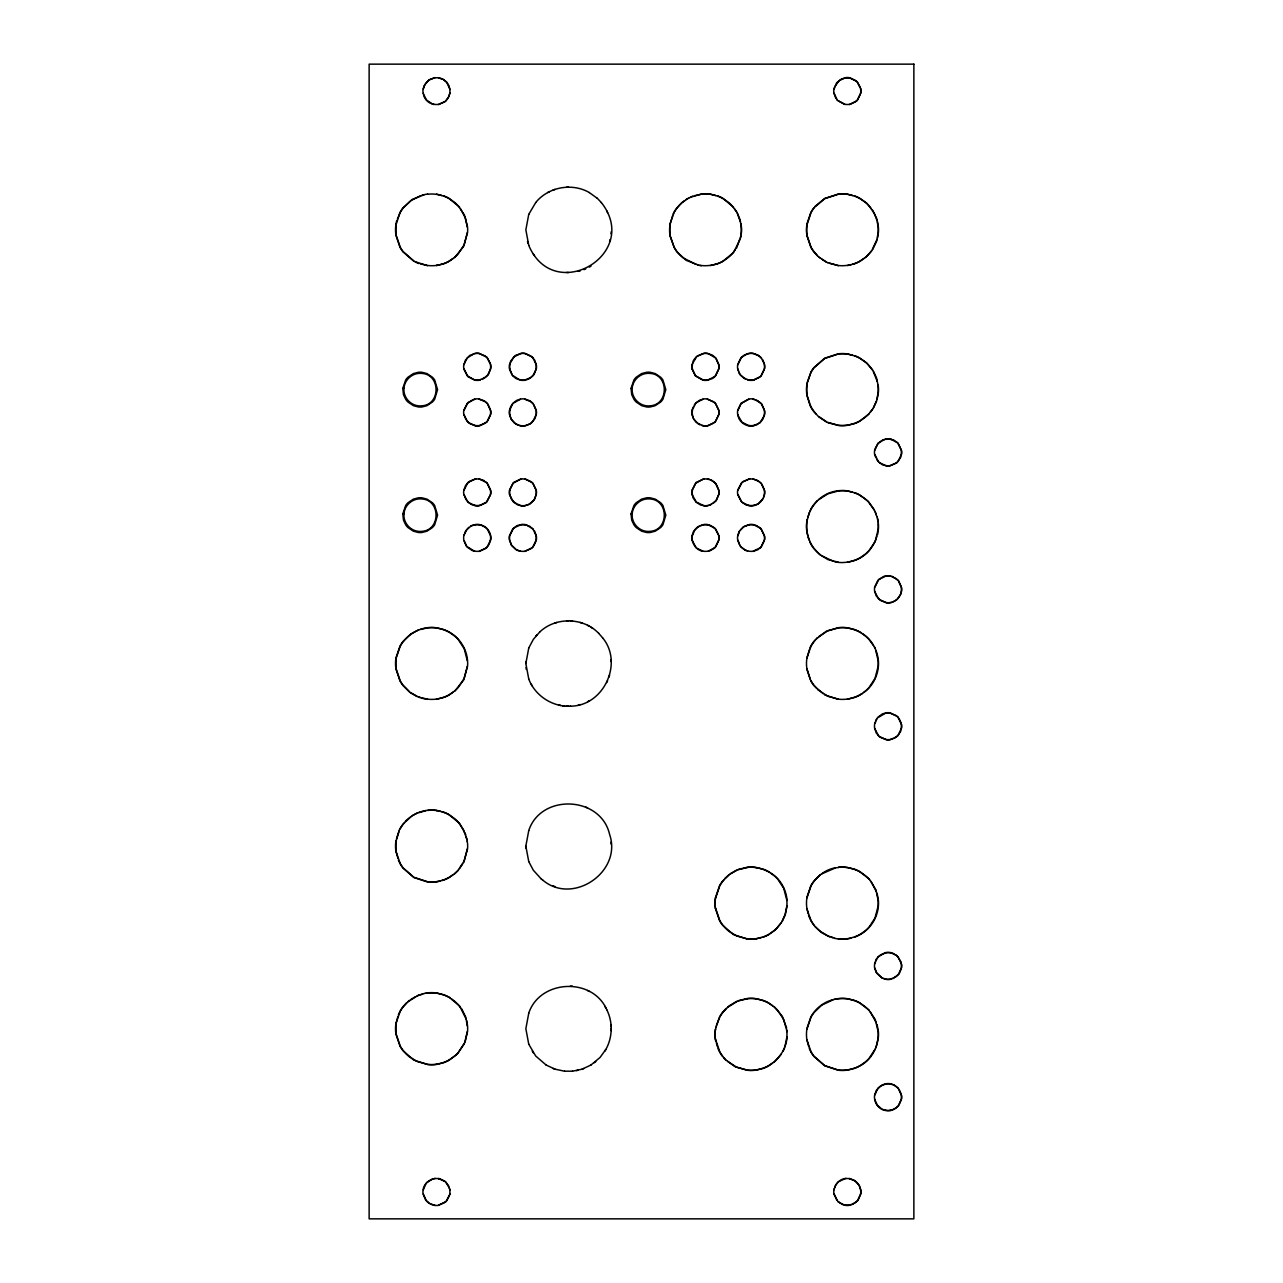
<?xml version="1.0" encoding="UTF-8"?>
<svg xmlns="http://www.w3.org/2000/svg" width="1283" height="1283" viewBox="0 0 1283 1283"><rect width="100%" height="100%" fill="white"/><g stroke="black" fill="none" stroke-linecap="round" stroke-linejoin="round"><path stroke-width="1.5" d="M528.74 678.948L525.854 663.519L528.74 648.091M525.854 663.519L525.902 661.547M528.74 861.535L525.838 846.106L528.74 830.678M528.708 245.294C554.031 305.595 641.773 254.018 601.358 202.586M604.838 1051.162C612.552 1038.877 613.306 1022.615 606.731 1009.673M611.173 1030.666L611.221 1028.709M611.013 233.795L611.157 231.822M467.333 232.576L464.189 244.716L458.32 253.729A33.55 33.55 0 0 1 454.439 257.466L448.537 261.684A35.475 35.475 0 0 1 443.581 263.849L436.573 265.565M467.333 666.23L464.189 678.386L458.32 687.383A33.55 33.55 0 0 1 454.439 691.136L448.537 695.354A35.475 35.475 0 0 1 443.581 697.519L436.573 699.235M467.333 848.817L464.189 860.973L458.32 869.986A33.55 33.55 0 0 1 454.439 873.723L448.537 877.941A35.475 35.475 0 0 1 443.581 880.106L440.037 880.924A34.465 34.465 0 0 1 436.541 881.597M467.333 1031.42L464.895 1041.908M741.029 234.356L741.221 232.576A35.892 35.892 0 0 0 741.221 227.139L740.163 220.002L737.517 213.299M787.088 905.878L785.292 914.731L782.277 921.338M786.864 1037.129L785.068 1045.902M787.088 1037.129C786.511 1044.971 783.031 1052.445 777.851 1058.283A33.55 33.55 0 0 1 773.97 1062.019L768.068 1066.237A35.459 35.459 0 0 1 763.112 1068.418L756.12 1070.118A35.812 35.812 0 0 1 747.059 1070.247L734.983 1066.654L726.242 1060.207M450.044 92.809L448.569 96.931M450.044 1193.575L449.868 1194.665M806.766 224.445L810.824 212.465A39.34 39.34 0 0 1 813.775 207.942L824.777 198.657L838.36 194.246A35.892 35.892 0 0 1 847.341 194.31M806.766 384.21L810.824 372.23A39.34 39.34 0 0 1 813.775 367.708L824.648 358.246L838.36 353.787A35.812 35.812 0 0 1 847.373 353.9L854.35 355.84A35.234 35.234 0 0 1 860.845 358.887L865.271 362.014A33.55 33.55 0 0 1 869.152 365.751L872.616 369.905L877.347 381.596M806.766 521.155L807.103 519.342M806.766 658.099L811.016 646.263A39.34 39.34 0 0 1 813.967 641.741L817.415 637.539M806.766 897.763L810.824 885.783A39.34 39.34 0 0 1 813.775 881.261L820.142 874.814M806.766 1028.998L810.824 1017.018A39.34 39.34 0 0 1 813.775 1012.495C819.645 1004.83 828.674 999.505 838.36 998.799A35.892 35.892 0 0 1 847.341 998.864A34.465 34.465 0 0 1 850.87 999.601L854.35 1000.628A35.234 35.234 0 0 1 860.845 1003.659L865.271 1006.786A33.55 33.55 0 0 1 869.152 1010.539L875.231 1019.472L878.165 1031.692A35.892 35.892 0 0 1 878.165 1037.129C877.347 1049.205 870.259 1060.656 859.402 1066.221A35.459 35.459 0 0 1 854.414 1068.418L847.405 1070.118A35.812 35.812 0 0 1 838.36 1070.247L824.648 1065.788L813.775 1056.31A39.34 39.34 0 0 1 810.84 1051.803L809.236 1048.5M395.934 840.67L395.934 840.702A35.908 35.908 0 0 0 395.934 851.511L400.184 863.363A39.34 39.34 0 0 0 403.119 867.885L413.944 877.315L427.528 881.71M669.822 224.445L674.072 212.593A39.34 39.34 0 0 1 677.023 208.071L679.365 205.312A33.406 33.406 0 0 1 683.342 201.688L684.769 200.597M692.05 364.613L692.066 364.58A13.263 13.263 0 0 0 692.05 368.991L695.37 375.903L703.004 380.169A13.263 13.263 0 0 0 707.398 380.265L715.208 376.32L718.993 368.446A13.199 13.199 0 0 0 718.993 365.158L715.754 358.246A12.349 12.349 0 0 0 713.38 356M737.709 364.613L737.709 364.58A13.263 13.263 0 0 0 737.709 368.991L740.323 375.053L745.471 379.191M781.139 922.75L775.477 929.79L769.543 933.912A35.234 35.234 0 0 1 763.048 936.959L756.072 938.883A35.796 35.796 0 0 1 747.059 938.996L733.347 934.553L722.473 925.075A39.34 39.34 0 0 1 719.538 920.553L715.481 908.621A35.924 35.924 0 0 1 715.465 897.763L719.538 885.783A39.34 39.34 0 0 1 722.473 881.261L730.284 873.723L736.602 870.147M764.443 415.227L764.636 414.088A13.199 13.199 0 0 0 764.636 410.801L761.573 403.76L755.158 399.687M396.158 224.461L399.991 212.465A39.34 39.34 0 0 1 402.942 207.942L412.26 199.41L423.999 194.84M396.158 658.115L400.184 646.263A39.34 39.34 0 0 1 403.119 641.741C409.004 634.139 417.969 628.846 427.528 627.676A35.812 35.812 0 0 1 436.541 627.788L443.581 629.504A35.475 35.475 0 0 1 448.537 631.685C459.314 637.298 466.707 648.685 467.557 660.793A35.892 35.892 0 0 1 467.557 666.23L463.612 680.102L454.567 691.312M396.158 840.718L399.35 830.438M396.158 1023.305L397.938 1016.344M715.706 897.779L719.715 885.911A39.34 39.34 0 0 1 722.666 881.389L723.804 879.978M715.706 1029.014L715.802 1027.186M806.991 658.115L809.461 649.487M806.991 897.779L811.016 885.911A39.34 39.34 0 0 1 813.967 881.389C819.821 873.835 828.61 867.966 838.36 867.565M806.991 1029.014L811.016 1017.146A39.34 39.34 0 0 1 813.967 1012.624L821.713 1005.15L833.084 999.826M740.772 236.12L736.634 248.02M740.628 237.948L741.446 232.576A35.892 35.892 0 0 0 741.446 227.139L740.997 223.547M877.572 237.948L878.39 232.576A35.892 35.892 0 0 0 878.39 227.139L877.572 221.767M877.572 534.658L878.39 529.286A35.892 35.892 0 0 0 878.39 523.849L877.107 516.712M423.342 88.96L423.871 86.843M464.045 364.629L464.975 361.501M464.045 410.271L467.301 403.471L472.689 399.863M464.045 490.17L467.926 482.424L475.865 478.8M464.045 534.674L463.821 535.749A13.279 13.279 0 0 0 463.821 540.175L466.435 546.237L474.774 551.353M509.688 364.629L510.217 362.528M509.688 410.271L512.767 403.343L520.449 399.302M509.688 490.17L512.959 483.354L520.449 479.184A13.183 13.183 0 0 1 524.795 479.088M423.342 1189.726L425.924 1183.76M692.275 364.629L693.462 360.411L696.172 356.899M692.291 409.149L692.066 410.223A13.263 13.263 0 0 0 692.05 414.634L693.221 417.761M692.275 410.271L695.546 403.471M692.275 490.17L695.546 483.354L703.036 479.184A13.183 13.183 0 0 1 707.398 479.088L711.632 480.211L715.93 483.643M737.933 364.629L741.205 357.829M737.933 410.271L741.205 403.471L748.695 399.302M737.933 490.17L741.943 482.616M737.933 535.813L739.682 530.617M834.191 87.821L833.95 88.944A13.263 13.263 0 0 0 833.95 93.322L835.939 98.502M834.175 88.96L836.58 82.866L841.728 78.744M874.878 449.098L874.653 450.157A13.263 13.263 0 0 0 874.653 454.583L874.653 454.615M874.878 450.221L877.957 443.276L884.564 439.492M874.878 587.165L878.759 579.435L885.639 576.179M874.878 963.774L875.391 961.657M834.191 1188.603L833.95 1189.71A13.263 13.263 0 0 0 833.95 1194.088L838.056 1201.802L843.877 1204.801M834.175 1189.726C834.944 1183.984 840.076 1178.804 846.01 1178.355M874.878 1093.87L874.653 1094.944A13.263 13.263 0 0 0 874.653 1099.371L874.653 1099.403M874.878 1095.008L877.46 1089.042M396.639 220.868L395.934 224.445A35.908 35.908 0 0 0 395.934 235.27L399.991 247.25A39.34 39.34 0 0 0 402.942 251.757L413.8 261.235L427.528 265.693M396.479 838.954L398.628 832.09M807.312 382.462L811.016 372.375A39.34 39.34 0 0 1 813.967 367.852L824.777 358.422L838.36 354.012A35.892 35.892 0 0 1 847.341 354.076M716.01 1027.25L719.538 1017.018A39.34 39.34 0 0 1 722.473 1012.495L726.114 1008.438M609.585 241.541L610.067 239.616M570.486 706.163C603.523 706.227 623.763 663.135 602.577 637.795M449.371 94.91L449.643 93.835A13.215 13.215 0 0 0 449.643 88.431L449.371 87.356M900.907 456.171L901.179 455.096A13.215 13.215 0 0 0 901.179 449.691L898.341 443.822A12.349 12.349 0 0 0 895.967 441.593L895.053 440.983M900.907 593.115L901.179 592.04A13.231 13.231 0 0 0 901.179 586.636L898.341 580.782A12.349 12.349 0 0 0 895.967 578.537L890.017 575.875A13.263 13.263 0 0 0 885.607 575.955L883.442 576.532M900.907 730.059L901.179 728.985A13.231 13.231 0 0 0 901.179 723.58L900.105 720.469M877.107 399.478L878.39 392.341A35.892 35.892 0 0 0 878.39 386.905L876.578 378.068L873.579 371.461M464.27 534.754L466.627 529.847L470.701 526.303M692.499 363.57L697.006 356.161M738.158 363.57L740.516 358.679M875.102 723.051L875.391 722.008M807.697 517.658L810.824 509.175A39.34 39.34 0 0 1 813.775 504.652L817.415 500.595M716.411 1025.502L719.715 1017.146A39.34 39.34 0 0 1 722.666 1012.624L728.856 1006.064L736.602 1001.381M739.954 239.632L733.555 252.494L722.457 261.668A35.475 35.475 0 0 1 717.47 263.849L710.461 265.565M876.898 239.632L871.59 251.051L865.4 257.658M876.898 536.342C874.156 545.532 867.982 553.919 859.402 558.394A35.491 35.491 0 0 1 854.414 560.575L849.186 561.986M608.992 677.071L609.585 675.195M397.361 219.201L400.184 212.593A39.34 39.34 0 0 1 403.119 208.071L410.881 200.597L420.503 195.77M535.38 417.248L535.989 415.147A13.231 13.231 0 0 0 535.989 409.742L533.84 404.754M449.371 1195.676L446.805 1200.455A12.349 12.349 0 0 1 444.431 1202.684L438.449 1205.138M763.962 416.221L760.017 422.749L754.099 425.491M763.61 497.13L764.235 495.03A13.215 13.215 0 0 0 764.235 489.625L762.086 484.637M528.74 214.421L525.854 229.849L528.74 245.278M528.74 1013.281L525.854 1028.709L528.74 1044.121M876.369 401.114L872.616 409.341L869.152 413.495A33.55 33.55 0 0 1 865.271 417.232L860.845 420.359A35.234 35.234 0 0 1 854.35 423.406L850.87 424.432A34.465 34.465 0 0 1 847.373 425.122A35.892 35.892 0 0 1 838.312 425.282L827.968 422.428M875.952 1047.682L878.39 1037.129A35.892 35.892 0 0 0 878.39 1031.692L877.107 1024.556M464.558 533.696L464.975 532.67M692.804 408.17L693.221 407.144M834.704 86.843L839.05 80.669L846.01 77.589A13.199 13.199 0 0 1 849.298 77.67L857.076 81.583L860.476 88.431A13.231 13.231 0 0 1 860.476 93.835L857.637 99.689A12.349 12.349 0 0 1 855.28 101.918L850.356 104.164A13.231 13.231 0 0 1 844.904 104.276L838.2 100.844M875.391 448.104L878.149 443.421L881.533 440.711M834.704 1187.609L835.105 1186.583M875.391 1092.891L875.808 1091.865M672.517 215.833L670.047 224.461A35.892 35.892 0 0 0 669.951 235.254L674.072 247.106A39.34 39.34 0 0 0 676.831 251.757L686.148 260.305L697.888 264.875M809.236 512.478L806.991 521.171A35.892 35.892 0 0 0 807.119 531.964L807.697 535.476M528.708 214.421L535.701 202.586M528.708 648.075L533.327 639.399L539.758 631.958M528.708 830.678C540.929 793.167 600.909 795.925 609.601 834.415C622.48 871.702 572.908 905.686 542.821 880.154M528.708 1013.265C539.886 979.394 592.505 976.956 606.747 1009.657M784.651 1047.682L783.159 1050.969M398.404 1014.612L399.991 1011.309A39.34 39.34 0 0 1 402.942 1006.786L406.567 1002.729M424.064 85.753L428.939 79.835L435.162 77.589M449.242 96L445.442 101.421L438.497 104.597M510.409 361.421L515.285 355.503L521.507 353.258A13.215 13.215 0 0 1 524.795 353.338L532.589 357.251L535.989 364.099A13.215 13.215 0 0 1 535.989 369.504L533.151 375.358A12.349 12.349 0 0 1 530.777 377.587L524.795 380.041A13.183 13.183 0 0 1 520.449 379.944L516.215 378.661L512.767 375.903M489.272 543.784L490.347 540.688A13.215 13.215 0 0 0 490.347 535.284L487.508 529.414A12.349 12.349 0 0 0 485.134 527.185L481.269 525.212M534.915 543.784L535.989 540.688A13.215 13.215 0 0 0 535.989 535.284L533.151 529.414A12.349 12.349 0 0 0 530.777 527.185M739.12 531.563L737.709 535.749A13.263 13.263 0 0 0 737.709 540.175L740.323 546.237L744.589 549.669M900.778 457.261L896.977 462.682L890.017 465.857A13.215 13.215 0 0 1 886.697 465.921L882.415 464.783L878.887 462.105M900.778 594.205L896.977 599.626M875.583 720.902L876.642 718.913M900.778 731.15L897.795 735.801L894.235 738.399M875.583 960.566L876.642 958.561M606.731 682.54L607.565 680.744M463.628 862.673L467.557 848.817A35.892 35.892 0 0 0 467.557 843.396L467.14 841.616M464.398 1043.64L457.261 1054.033L448.537 1060.528A35.475 35.475 0 0 1 443.581 1062.709L436.573 1064.409A35.828 35.828 0 0 1 427.528 1064.537L413.8 1060.079L402.942 1050.617A39.324 39.324 0 0 1 399.991 1046.094L395.934 1034.114A35.908 35.908 0 0 1 395.934 1023.289L400.184 1011.437A39.34 39.34 0 0 1 403.119 1006.93L409.309 1000.355M875.022 1049.269L869.152 1058.283A33.55 33.55 0 0 1 865.271 1062.019L860.845 1065.147A35.234 35.234 0 0 1 854.35 1068.194L850.87 1069.22A34.449 34.449 0 0 1 847.373 1069.894A35.892 35.892 0 0 1 838.312 1070.07L824.777 1065.612L813.967 1056.182A39.34 39.34 0 0 1 811.016 1051.659L806.782 1039.855M465.216 360.411L469.642 355.503L474.806 353.643A13.183 13.183 0 0 1 479.136 353.563L485.134 356A12.349 12.349 0 0 1 487.508 358.246L490.074 363.025M465.216 531.595L468.76 527.345M510.875 406.037L509.463 410.223A13.263 13.263 0 0 0 509.463 414.634L511.628 419.685L515.413 423.566M535.123 418.354L530.921 423.422L525.854 425.491A13.231 13.231 0 0 1 520.449 425.603L516.215 424.32M673.03 214.117L673.88 212.465A39.34 39.34 0 0 1 676.831 207.942L681.802 202.65L687.832 198.657M399.141 830.374L399.991 828.722A39.34 39.34 0 0 1 402.942 824.199L410.881 816.854M763.353 498.237L758.237 503.93M809.974 647.771L810.824 646.119A39.34 39.34 0 0 1 813.775 641.596L814.913 640.185M876.048 1090.791L880.603 1086.06L885.639 1084.023A13.183 13.183 0 0 1 889.969 1083.943L894.235 1085.049L898.517 1088.481M835.345 1185.508L838.056 1181.996M534.61 499.231L536.39 493.971A13.183 13.183 0 0 0 536.39 490.683L532.605 482.809L524.827 478.864M762.856 419.333L764.235 415.147A13.215 13.215 0 0 0 764.235 409.742L761.396 403.888A12.349 12.349 0 0 0 759.023 401.659M810.182 510.907L811.016 509.319A39.34 39.34 0 0 1 813.967 504.796C819.645 496.906 828.706 491.774 838.36 490.731A35.812 35.812 0 0 1 847.373 490.844L854.35 492.784A35.234 35.234 0 0 1 860.845 495.831L865.271 498.959A33.55 33.55 0 0 1 869.152 502.695L875.231 511.628L876.898 516.792M873.579 407.786L876.578 401.178L878.165 392.341A35.892 35.892 0 0 0 878.165 386.905L877.989 385.125M425.282 83.892L423.117 88.944A13.263 13.263 0 0 0 423.117 93.322L423.117 93.354M465.793 484.958L463.821 490.106A13.279 13.279 0 0 0 463.821 494.516L467.926 502.246L474.806 505.486M605.817 1049.462L600.059 1057.449L590.982 1064.986M462.554 864.133L459.474 868.607M872.616 249.576L876.578 241.412L878.165 232.576A35.892 35.892 0 0 0 878.165 227.139L876.578 218.286L872.616 210.139M781.315 922.894L785.068 914.667L786.864 905.878A35.924 35.924 0 0 0 786.864 900.458L783.721 888.301L777.851 879.288A33.55 33.55 0 0 0 773.97 875.551L771.067 873.402M448.088 97.893L446.805 99.689A12.349 12.349 0 0 1 444.431 101.918L438.449 104.372A13.183 13.183 0 0 1 434.087 104.276C428.618 103.763 423.695 98.791 423.342 93.306M488.775 544.746L487.508 546.542A12.349 12.349 0 0 1 485.134 548.771L479.136 551.225A13.183 13.183 0 0 1 474.79 551.129L473.732 550.888M534.434 544.746L533.151 546.542A12.349 12.349 0 0 1 530.777 548.771L524.795 551.225A13.183 13.183 0 0 1 520.433 551.129L517.306 550.15M899.03 1104.871L901.179 1099.884A13.231 13.231 0 0 0 901.179 1094.463L900.105 1091.368M858.327 1199.589L860.476 1194.601A13.215 13.215 0 0 0 860.476 1189.197L859.402 1186.085M735.496 249.431L732.208 253.729A33.55 33.55 0 0 1 728.327 257.466L723.901 260.593A35.234 35.234 0 0 1 717.405 263.64L713.925 264.667A34.481 34.481 0 0 1 710.429 265.34A35.892 35.892 0 0 1 701.368 265.517L697.824 265.084M872.44 409.213L870.307 412.132M781.315 1054.129L774.114 1062.212M511.628 405.203L512.959 403.471M694.231 405.203L694.857 404.321M739.874 530.745L743.531 526.688L749.753 524.442A13.215 13.215 0 0 1 753.041 524.522L757.291 525.854M871.414 250.923L869.152 253.729A33.55 33.55 0 0 1 865.271 257.466L859.402 261.668A35.475 35.475 0 0 1 854.414 263.849L850.87 264.667A34.481 34.481 0 0 1 847.373 265.34A35.892 35.892 0 0 1 838.312 265.517L829.652 263.336M780.112 924.241L777.851 927.048A33.55 33.55 0 0 1 773.97 930.784L771.067 932.933M533.84 500.033L529.045 504.46L524.827 505.791A13.215 13.215 0 0 1 521.507 505.871L517.225 504.716M762.086 420.134L761.396 421A12.349 12.349 0 0 1 759.023 423.246L758.109 423.855M404.273 822.916L403.119 824.327A39.34 39.34 0 0 0 400.184 828.85M425.924 82.994L429.067 80.011L434.103 77.974A13.183 13.183 0 0 1 438.449 77.894L443.661 79.53M466.627 484.204L469.77 481.221L474.806 479.184A13.183 13.183 0 0 1 479.152 479.088L482.296 479.954M512.767 528.869L509.463 535.749A13.263 13.263 0 0 0 509.463 540.175L509.463 540.207M740.516 529.847L743.659 526.864L748.695 524.827M877.957 580.237L874.653 587.117A13.263 13.263 0 0 0 874.653 591.527L878.759 599.241L886.697 602.866A13.199 13.199 0 0 0 889.985 602.802L892.166 602.32M877.46 957.808L880.603 954.825L885.639 952.788M535.685 202.57C548.194 186.981 572.01 182.555 589.314 192.546M535.701 636.24L537 634.764M898.517 1105.866L894.235 1109.298L889.969 1110.42M857.83 1200.583L852.505 1204.48M814.913 206.531L824.648 198.464L838.36 194.022A35.812 35.812 0 0 1 847.373 194.134L854.35 196.074A35.234 35.234 0 0 1 860.845 199.106L865.271 202.233A33.55 33.55 0 0 1 869.152 205.986L874.252 213.379L876.898 220.083M869.329 413.639L859.402 421.433A35.475 35.475 0 0 1 854.414 423.631L847.405 425.331A35.812 35.812 0 0 1 838.36 425.459L827.888 422.652L818.891 416.638M458.496 870.115L454.567 873.915M405.284 821.441C411.169 815.427 419.156 811.289 427.528 810.279A35.812 35.812 0 0 1 436.541 810.391L440.117 811.081M724.831 878.502L728.856 874.814M816.309 638.982L826.236 631.284L838.36 627.676A35.812 35.812 0 0 1 847.373 627.788L854.414 629.504A35.475 35.475 0 0 1 859.369 631.685L860.973 632.583M486.931 501.878L490.748 493.971A13.183 13.183 0 0 0 490.748 490.683L486.963 482.809L479.184 478.864M695.37 403.343L699.828 400.055M741.013 357.7L744.461 354.926L748.695 353.643A13.231 13.231 0 0 1 754.099 353.755L759.023 356A12.349 12.349 0 0 1 761.396 358.246L763.962 363.025M877.957 717.181L882.415 713.893L886.697 712.739A13.215 13.215 0 0 1 889.985 712.819L897.795 716.764L901.58 724.638A13.199 13.199 0 0 1 901.58 727.926L898.341 734.838A12.349 12.349 0 0 1 895.967 737.067L890.017 739.746A13.215 13.215 0 0 1 886.697 739.81L879.737 736.731M426.421 1182.782L432.964 1178.772M877.957 1088.064L882.415 1084.793L886.697 1083.638A13.199 13.199 0 0 1 889.985 1083.702L893.193 1084.584M539.774 631.974C555.715 616.706 583.492 617.315 598.696 633.353M454.567 257.658L463.612 246.448L467.557 232.576A35.892 35.892 0 0 0 467.557 227.139L464.398 214.919L458.32 205.986A33.55 33.55 0 0 0 454.439 202.233L450.012 199.106A35.234 35.234 0 0 0 443.517 196.074L436.573 194.134M513.713 402.718L515.413 401.338M513.713 528.259L515.413 526.864M741.943 357.075L746.578 354.22M696.3 402.718L703.004 399.077A13.263 13.263 0 0 1 707.398 398.981L715.208 402.926L718.993 410.801A13.199 13.199 0 0 1 718.993 414.088L715.208 421.963L707.43 425.908A13.215 13.215 0 0 1 704.11 425.988L701.897 425.571M697.006 527.345L693.478 531.563L692.066 535.749A13.263 13.263 0 0 0 692.05 540.175L696.172 547.889M878.887 579.611L882.496 577.158M818.891 499.552L827.968 493.763L838.36 490.956A35.892 35.892 0 0 1 847.341 491.02M818.891 636.496L827.968 630.707L838.36 627.9A35.892 35.892 0 0 1 847.341 627.964M408.058 1001.686L418.739 994.999M727.589 1007.38L738.286 1000.708L747.059 998.575A35.828 35.828 0 0 1 756.072 998.687L763.112 1000.403A35.475 35.475 0 0 1 768.068 1002.568L773.97 1006.786A33.55 33.55 0 0 1 777.851 1010.539L783.721 1019.536L787.088 1031.692M486 502.439L480.211 505.374M713.38 503.128L716.427 500.033L718.576 495.03A13.231 13.231 0 0 0 718.576 489.625L716.427 484.637M594.254 1062.741L595.793 1061.538M863.86 692.227L865.271 691.136A33.55 33.55 0 0 0 869.152 687.383L875.022 678.386L878.165 666.23A35.892 35.892 0 0 0 878.165 660.793L875.728 650.305M697.15 356.353L704.11 353.258A13.215 13.215 0 0 1 707.398 353.338L712.594 355.199M742.665 481.702L749.753 478.8M839.05 1181.435L844.936 1178.74A13.183 13.183 0 0 1 849.282 1178.66M453.011 258.573L450.012 260.593A35.234 35.234 0 0 1 443.517 263.64L440.037 264.667A34.481 34.481 0 0 1 436.541 265.34M863.86 258.573L860.845 260.593A35.234 35.234 0 0 1 854.35 263.64L852.634 264.218M453.011 692.227L450.012 694.263A35.234 35.234 0 0 1 443.517 697.294L440.037 698.321A34.465 34.465 0 0 1 436.541 699.01M453.011 874.814L450.012 876.85A35.234 35.234 0 0 1 443.517 879.897L441.801 880.459M772.558 1063.126L769.543 1065.147A35.234 35.234 0 0 1 763.048 1068.194L759.584 1069.22A34.449 34.449 0 0 1 756.072 1069.894M529.863 378.212L534.017 374.62L536.39 368.446A13.183 13.183 0 0 0 536.39 365.158L534.61 359.914M530.007 503.93L534.017 500.162L535.989 495.03A13.215 13.215 0 0 0 535.989 489.625L533.151 483.771A12.349 12.349 0 0 0 530.777 481.542L525.854 479.297M745.471 550.375L748.695 551.129A13.183 13.183 0 0 0 753.025 551.225L760.819 547.52L764.636 539.63A13.199 13.199 0 0 0 764.636 536.342L760.851 528.468L754.099 524.939M895.967 600.123L893.128 601.711M410.881 999.441L415.516 996.666M730.428 873.915L738.286 869.457L747.059 867.34A35.828 35.828 0 0 1 756.072 867.452L763.112 869.168A35.475 35.475 0 0 1 768.068 871.333L769.672 872.248M821.713 873.915L834.832 868.158M862.513 693.462L859.402 695.338A35.475 35.475 0 0 1 854.414 697.519L847.405 699.235M698.016 355.68L703.036 353.643A13.231 13.231 0 0 1 708.457 353.755L715.93 358.101M698.016 526.864L704.11 524.442A13.199 13.199 0 0 1 707.398 524.522L711.632 525.854M686.148 199.41L689.324 197.614M412.26 815.651L417.055 813.085M589.298 267.137L590.982 266.142M590.998 1065.002L582.097 1069.172L572.475 1071.209M769.672 934.088L768.068 935.002A35.475 35.475 0 0 1 763.112 937.167M530.007 424.048L524.827 425.908A13.215 13.215 0 0 1 521.507 425.988L519.31 425.571M711.632 378.918L713.508 377.779A12.349 12.349 0 0 0 715.754 375.358L718.576 369.504A13.231 13.231 0 0 0 718.576 364.099L716.427 359.112M711.52 549.91L713.38 548.771A12.349 12.349 0 0 0 715.754 546.542L718.576 540.688A13.231 13.231 0 0 0 718.576 535.284L715.208 528.468L708.457 524.939M758.237 549.573L753.041 551.449M547.761 192.546L549.493 191.632M587.566 701.705L589.298 700.807M516.215 400.585L520.417 399.077A13.263 13.263 0 0 1 524.811 398.981L530.007 400.857L533.343 403.76M470.572 526.11L474.806 524.827M516.215 526.11L518.252 525.18M699.828 525.597L694.857 529.847L692.275 535.813A13.167 13.167 0 0 0 692.275 540.143C693.253 545.516 697.455 550.503 703.004 551.353M529.013 378.934L524.827 380.265A13.263 13.263 0 0 1 520.417 380.169L520.417 380.169M471.551 525.613L475.865 524.442A13.199 13.199 0 0 1 479.152 524.522L480.275 524.731M757.291 424.561L753.041 425.908A13.215 13.215 0 0 1 749.753 425.988C743.915 425.459 738.302 420.599 737.933 414.617M882.383 440.021L885.639 439.235M689.404 197.823L692.644 196.155M482.36 379.399L488.374 374.62L490.748 368.446A13.183 13.183 0 0 0 490.748 365.158L490.555 364.019M528.933 504.251L525.854 505.374A13.231 13.231 0 0 1 520.449 505.486L513.569 502.246L509.463 494.564A13.263 13.263 0 0 1 509.463 490.138L513.569 482.424L521.507 478.8M711.52 504.251L707.43 505.791A13.215 13.215 0 0 1 704.11 505.871L696.3 502.054L692.066 494.564A13.263 13.263 0 0 1 692.05 490.138L696.172 482.424L704.11 478.8M757.162 504.251L754.099 505.374M893.193 978.528L899.207 973.765L901.58 967.574A13.183 13.183 0 0 0 901.58 964.287L898.341 957.375A12.349 12.349 0 0 0 895.967 955.145L894.123 954.007M583.957 269.655L585.754 268.901M691.024 197.053L701.416 194.022A35.812 35.812 0 0 1 710.429 194.134L717.405 196.074A35.234 35.234 0 0 1 723.901 199.106L728.327 202.233A33.55 33.55 0 0 1 732.208 205.986L736.634 211.695L740.403 221.831M418.739 629.809L410.752 634.075L402.942 641.596A39.34 39.34 0 0 0 399.991 646.119L395.934 658.067A35.908 35.908 0 0 0 395.934 668.924L399.991 680.904A39.34 39.34 0 0 0 402.942 685.427L409.309 691.858M417.135 995.897L423.999 993.684M710.525 379.175L708.457 379.832A13.231 13.231 0 0 1 703.036 379.944L695.546 375.775L692.275 368.975M709.579 505.31L715.93 501.028L718.993 493.971A13.199 13.199 0 0 0 718.993 490.683L715.754 483.771A12.349 12.349 0 0 0 713.38 481.542L710.525 479.954M710.606 550.567L707.382 551.225A13.183 13.183 0 0 1 703.02 551.129L697.15 548.434M893.128 738.655L891.043 739.313A13.231 13.231 0 0 1 885.639 739.441L880.603 737.388M892.102 1109.939L895.967 1107.967A12.349 12.349 0 0 0 898.341 1105.738L901.58 1098.825A13.183 13.183 0 0 0 901.58 1095.538L898.341 1088.609A12.349 12.349 0 0 0 895.967 1086.38L894.123 1085.242M553.101 190.06L554.978 189.403M582.081 1069.156L583.957 1068.498M418.819 812.62L425.764 810.744M738.35 869.682L747.059 867.565M738.35 1000.916L747.059 998.799M554.978 623.057L556.854 622.463M842.819 78.552L844.936 77.974M473.732 353.9L467.301 357.829L463.821 364.58A13.279 13.279 0 0 0 463.821 368.991L467.926 376.705L474.806 379.944M700.919 399.863L703.036 399.302M700.919 525.405L703.036 524.827M694.392 195.77L701.416 194.246A35.892 35.892 0 0 1 710.397 194.31M420.503 629.44L427.528 627.9A35.892 35.892 0 0 1 436.733 627.964M420.503 994.614L422.235 994.117M480.211 425.491L485.134 423.246A12.349 12.349 0 0 0 487.508 421L490.347 415.147A13.231 13.231 0 0 0 490.347 409.742L488.181 404.754M754.099 379.832L759.023 377.587A12.349 12.349 0 0 0 761.396 375.358L764.235 369.504A13.215 13.215 0 0 0 764.235 364.099L762.856 359.914M708.457 551.016L715.208 547.504L718.993 539.63A13.199 13.199 0 0 0 718.993 536.342L718.801 535.203M892.102 978.704L891.043 978.977A13.231 13.231 0 0 1 885.639 979.089L883.522 978.512M850.356 1204.929L851.399 1204.657M761.332 937.52L759.584 937.985A34.481 34.481 0 0 1 756.072 938.659M578.296 271.387L580.221 270.905M578.296 705.041L580.221 704.559M422.171 195.048L427.528 194.022M473.668 399.334L474.774 399.077A13.263 13.263 0 0 1 479.152 398.981L484.349 400.857L487.684 403.76M474.806 399.302L467.926 402.541L463.821 410.223A13.279 13.279 0 0 0 463.821 414.634L467.926 422.348L475.865 425.988A13.215 13.215 0 0 0 479.152 425.908L486.963 421.963L490.748 414.088A13.183 13.183 0 0 0 490.748 410.801L487.508 403.888A12.349 12.349 0 0 0 485.134 401.659L479.136 399.205M747.556 353.675L749.753 353.258A13.215 13.215 0 0 1 753.041 353.338L758.237 355.199L761.573 358.101M519.374 525.084L520.449 524.827M885.639 713.123L877.267 718.015L874.653 724.061A13.263 13.263 0 0 0 874.653 728.471L878.759 736.185M850.95 264.875L847.405 265.565M440.117 881.132L436.573 881.822A35.796 35.796 0 0 1 427.528 881.95L413.8 877.492L402.942 868.014A39.34 39.34 0 0 1 399.991 863.491L398.404 860.203M850.95 938.194L847.405 938.883A35.796 35.796 0 0 1 838.36 938.996L834.768 938.402M576.372 1070.647L578.296 1070.23M423.919 993.459L427.528 992.866A35.812 35.812 0 0 1 436.541 992.978L443.581 994.694A35.475 35.475 0 0 1 448.537 996.875L450.141 997.773M834.768 999.168L838.36 998.575A35.828 35.828 0 0 1 847.373 998.687L854.414 1000.403A35.475 35.475 0 0 1 859.369 1002.568L869.329 1010.395M849.33 104.597L857.092 100.651L860.893 92.777A13.199 13.199 0 0 0 860.893 89.489L860.701 88.351M479.136 380.041L485.134 377.587A12.349 12.349 0 0 0 487.508 375.358L490.347 369.504A13.215 13.215 0 0 0 490.347 364.099L486.963 357.283L479.184 353.338A13.215 13.215 0 0 0 475.865 353.258L474.774 353.418M480.275 380.057L479.184 380.265A13.263 13.263 0 0 1 474.774 380.169L474.774 380.169M479.184 551.449L486.963 547.504L490.748 539.63A13.199 13.199 0 0 0 490.748 536.342C490.074 530.488 485.15 525.052 479.136 524.747M524.827 551.449L532.605 547.504L536.39 539.63A13.199 13.199 0 0 0 536.39 536.342L534.626 531.114M891.124 1110.437L890.017 1110.629A13.199 13.199 0 0 1 886.697 1110.709C880.86 1110.18 875.247 1105.321 874.878 1099.339M847.405 562.291L854.35 560.35A35.218 35.218 0 0 0 860.845 557.319L865.271 554.192A33.55 33.55 0 0 0 869.152 550.439L875.231 541.506L878.165 529.286A35.892 35.892 0 0 0 878.165 523.849M885.575 439.027L886.697 438.85A13.199 13.199 0 0 1 889.985 438.93L894.235 440.261M847.373 938.883L847.405 938.883A35.892 35.892 0 0 1 838.312 938.835M435.162 1178.355C429.484 1179.414 423.903 1183.664 423.117 1189.71A13.263 13.263 0 0 0 423.117 1194.088L425.748 1200.15M425.764 993.347L427.528 993.09M572.475 1071.193L564.584 1071.193M566.573 187.222L568.529 187.19M566.573 620.892L568.529 620.844M528.708 678.948C534.995 695.691 552.62 707.254 570.486 706.131M566.573 272.477L568.529 272.525M566.573 706.131L568.529 706.179M570.486 620.892L572.475 621.02M570.486 986.082L572.475 986.21M562.644 705.778L564.584 706.003M564.584 1071.209L554.978 1069.156L546.061 1065.002M838.36 265.693L827.968 262.662M699.636 265.437L701.416 265.693M838.36 562.179L827.888 559.596L820.286 554.737A33.406 33.406 0 0 1 816.309 551.113L813.967 548.338A39.34 39.34 0 0 1 811.016 543.832L807.985 537.288M838.36 699.123L827.968 696.316L817.415 689.484M838.36 699.347L824.648 694.905M427.528 699.123L418.739 697.214L410.881 692.772M427.528 699.347L422.171 698.321M747.059 938.771L736.667 935.965L728.985 931.33A33.406 33.406 0 0 1 725.023 927.705L722.666 924.947A39.34 39.34 0 0 1 719.715 920.424L715.706 908.572M747.059 1070.006L736.667 1067.215L727.589 1061.426M430.896 1204.288L435.162 1205.427M844.904 104.5L837.27 100.234L834.175 93.306M438.449 77.67L442.699 79.001M434.039 104.5L432.964 104.244M753.041 478.864L759.023 481.542A12.349 12.349 0 0 1 761.396 483.771L764.636 490.683A13.199 13.199 0 0 1 764.636 493.971C763.706 499.68 758.894 504.973 753.041 505.791A13.215 13.215 0 0 1 749.753 505.871L745.439 504.7M707.398 478.864L709.579 479.345M520.385 551.353L516.215 549.846M849.298 1178.435L855.28 1181.098A12.349 12.349 0 0 1 857.637 1183.327L858.327 1184.209M438.449 1178.435L440.63 1178.917M844.872 1205.266L846.01 1205.427A13.215 13.215 0 0 0 849.298 1205.362L855.28 1202.684A12.349 12.349 0 0 0 857.637 1200.455L860.893 1193.543A13.199 13.199 0 0 0 860.893 1190.255L859.113 1185.011M434.039 1205.266L434.071 1205.266A13.215 13.215 0 0 0 438.449 1205.362L446.243 1201.433L449.643 1194.601A13.215 13.215 0 0 0 449.643 1189.197L448.264 1185.011M754.179 399.189L753.041 398.981A13.263 13.263 0 0 0 748.663 399.077L741.013 403.343L737.709 410.223A13.263 13.263 0 0 0 737.709 414.634L737.709 414.682M753.025 399.205L758.237 400.857M707.382 399.205L713.38 401.659A12.349 12.349 0 0 1 715.754 403.888L718.576 409.742A13.231 13.231 0 0 1 718.576 415.147L715.754 421A12.349 12.349 0 0 1 713.38 423.246L708.457 425.491A13.231 13.231 0 0 1 703.036 425.603L698.016 423.566L693.478 418.867M524.795 399.205L530.777 401.659A12.349 12.349 0 0 1 533.151 403.888L536.39 410.801A13.183 13.183 0 0 1 536.39 414.088L533.151 421A12.349 12.349 0 0 1 530.777 423.246M889.969 576.099L891.043 576.292M525.934 524.731L524.827 524.522A13.199 13.199 0 0 0 521.507 524.442L513.569 528.067L509.688 535.813A13.183 13.183 0 0 0 509.688 540.143L511.452 545.355L516.359 549.669M889.969 713.043L895.967 715.481A12.349 12.349 0 0 1 898.341 717.726L899.624 719.522M849.282 1178.66L853.42 1179.975M438.449 1178.66L445.442 1181.595L449.371 1188.122M834.768 561.81L838.36 562.403A35.892 35.892 0 0 0 847.341 562.114M558.763 705.041L560.687 705.458M748.695 379.944L743.659 377.908L740.516 374.925M747.556 379.912L748.663 380.169A13.263 13.263 0 0 0 753.041 380.265L760.851 376.32L764.636 368.446A13.199 13.199 0 0 0 764.636 365.158L764.443 364.019M748.695 425.603L741.943 422.171L738.158 415.676M474.806 425.603L469.77 423.566L466.627 420.567M748.695 505.486L741.815 502.246L737.709 494.564A13.263 13.263 0 0 1 737.709 490.138L741.782 482.456L748.695 479.184A13.183 13.183 0 0 1 753.041 479.088L756.184 479.954M701.977 505.229L703.036 505.486A13.231 13.231 0 0 0 708.457 505.374M885.639 1110.324L882.496 1109.346M844.936 1205.042L841.728 1204.288M434.103 1205.042L429.869 1203.759L426.614 1200.872M834.832 938.194L827.968 935.965L820.286 931.33A33.406 33.406 0 0 1 816.309 927.705L813.775 925.075A39.34 39.34 0 0 1 810.84 920.553L808.563 915.597M850.356 78.087L855.28 80.332A12.349 12.349 0 0 1 857.637 82.561L860.203 87.356M852.634 195.497L850.87 195.048A34.465 34.465 0 0 0 847.373 194.358M715.689 195.497L713.925 195.048A34.465 34.465 0 0 0 710.429 194.358M441.801 195.497L440.037 195.048A34.465 34.465 0 0 0 436.541 194.358A35.796 35.796 0 0 0 427.528 194.246M852.634 355.263L850.87 354.814A34.465 34.465 0 0 0 847.373 354.124M891.043 439.347L897.795 442.876L901.58 450.75A13.199 13.199 0 0 1 901.58 454.038L898.341 460.95A12.349 12.349 0 0 1 895.967 463.179L889.969 465.633A13.183 13.183 0 0 1 885.639 465.537L879.737 462.842M852.634 492.207L850.87 491.758A34.465 34.465 0 0 0 847.373 491.068M525.854 524.939L530.007 526.383M891.043 952.9L896.977 955.643L901.115 962.09M696.124 264.442L683.342 258.011A33.406 33.406 0 0 1 679.365 254.387L677.023 251.628A39.34 39.34 0 0 1 674.072 247.106L669.838 235.302M420.503 263.929L427.528 265.453A35.892 35.892 0 0 0 436.733 265.405M833.084 561.152L821.713 555.828M831.336 937.248L833.084 937.745M519.374 379.704L512.093 375.053L509.463 369.023A13.263 13.263 0 0 1 509.463 364.613L513.713 357.075L520.449 353.643A13.231 13.231 0 0 1 525.854 353.755L530.777 356A12.349 12.349 0 0 1 533.151 358.246L533.84 359.112M473.732 379.704L467.301 375.775L464.045 368.975M747.62 550.888L745.551 550.15M580.221 622.463L582.081 623.057M441.801 811.754L443.517 812.315A35.234 35.234 0 0 1 450.012 815.363L454.439 818.49A33.55 33.55 0 0 1 458.32 822.227L463.42 829.636L467.092 839.804M418.819 697.006L420.503 697.599M553.101 885.895L554.978 886.569M553.101 1068.498L554.978 1069.156M892.166 576.356L898.517 580.638L901.58 587.694A13.183 13.183 0 0 1 901.58 590.982C900.49 596.595 896.047 602.224 889.969 602.577A13.183 13.183 0 0 1 885.639 602.481L880.603 600.444L876.064 595.745M526.912 525.212L533.343 529.286M893.193 953.349L890.017 952.467A13.279 13.279 0 0 0 885.607 952.563L877.957 956.829L874.653 963.709A13.263 13.263 0 0 0 874.653 968.12L874.878 969.226M431.986 103.715L426.614 100.106L423.566 94.365M518.332 425.026L514.419 423.085L510.875 418.867M700.855 505.133L696.172 502.246L692.996 497.708M472.609 550.776L467.124 547.087M882.496 978.111L886.697 979.474A13.215 13.215 0 0 0 889.985 979.394L895.967 976.732A12.349 12.349 0 0 0 898.341 974.503L901.179 968.633A13.231 13.231 0 0 0 901.179 963.228M418.739 263.56L415.435 262.101M829.588 936.879L821.585 932.613L814.913 926.486M441.593 1179.526L444.431 1181.098A12.349 12.349 0 0 1 446.805 1183.327L447.494 1184.209M585.754 807.071L587.566 807.905M827.888 262.871L821.713 259.118M417.055 696.541L410.752 692.964L403.119 685.282A39.34 39.34 0 0 1 400.184 680.776L396.158 668.908M826.236 262.085L820.286 258.011M826.236 421.85L818.746 416.831L813.775 411.538A39.34 39.34 0 0 1 810.84 407.016L809.99 405.396M699.796 424.817L695.37 421.546M757.259 480.195L761.573 483.643M483.37 480.195L484.349 480.74M882.383 978.304L876.064 972.354M745.439 550.359L741.013 547.087M470.572 504.203L475.865 505.871A13.215 13.215 0 0 0 479.152 505.791L486.129 502.631L490.347 495.03A13.215 13.215 0 0 0 490.347 489.625L487.508 483.771A12.349 12.349 0 0 0 485.134 481.542M587.566 625.318L589.298 626.232M587.566 990.508L589.298 991.422M589.298 192.562L597.285 198.32M413.944 261.058L403.119 251.628A39.34 39.34 0 0 1 400.184 247.106L396.158 235.254M744.589 504.011L741.943 502.054M516.359 504.011L511.628 499.568L509.688 494.5M881.533 977.614L876.818 973.172L874.878 968.104M881.533 1108.865L877.46 1105.305L875.102 1100.397M840.846 1203.582L838.2 1201.61M590.982 627.227L592.65 628.301M546.077 1064.986L535.685 1055.989L528.708 1044.137M823.221 693.782L813.775 685.427A39.34 39.34 0 0 1 810.84 680.904L806.782 668.956M443.517 79.722L446.997 82.433L449.242 86.25M758.109 526.575L759.023 527.185A12.349 12.349 0 0 1 761.396 529.414L764.235 535.284A13.215 13.215 0 0 1 764.235 540.688L761.396 546.542A12.349 12.349 0 0 1 759.023 548.771M712.466 526.575L713.38 527.185A12.349 12.349 0 0 1 715.754 529.414L718.304 534.209M854.494 1180.296L858.92 1185.139M862.368 633.754L865.271 635.903A33.55 33.55 0 0 1 869.152 639.64L873.386 645.477M772.558 1005.696L769.543 1003.659A35.234 35.234 0 0 0 763.048 1000.628L759.584 999.601A34.465 34.465 0 0 0 756.072 998.912M451.536 998.944L454.439 1001.093A33.55 33.55 0 0 1 458.32 1004.83L460.565 1007.636M469.77 503.449L465.986 499.568L464.045 494.5M515.413 549.092L511.628 545.211L509.912 541.201M428.939 1203.197L426.421 1201L423.342 1194.072M541.266 878.935L542.805 880.17M818.891 256.873L820.142 258.204M820.142 554.914L813.775 548.482A39.34 39.34 0 0 1 810.84 543.96L809.99 542.34M879.609 736.923L876.064 732.689M774.114 1006.61L782.277 1016.248L786.639 1028.116M541.25 878.967L533.327 870.227L528.708 861.535M818.746 257.065L813.967 251.628A39.34 39.34 0 0 1 811.016 247.106L806.991 235.254A35.892 35.892 0 0 1 807.119 224.445L811.016 212.593A39.34 39.34 0 0 1 813.967 208.071M597.301 198.304L601.39 202.57M817.383 255.798L813.775 251.757A39.34 39.34 0 0 1 810.84 247.25L806.782 235.302M878.759 462.297L874.878 454.567M726.114 1060.383L723.628 1057.737M598.712 633.337L602.593 637.779M869.329 879.16L859.369 871.333A35.475 35.475 0 0 0 854.414 869.168L847.405 867.452A35.828 35.828 0 0 0 838.36 867.34A35.892 35.892 0 0 1 847.341 867.613A34.433 34.433 0 0 1 850.87 868.35L854.35 869.377A35.234 35.234 0 0 1 860.845 872.424L865.271 875.551A33.55 33.55 0 0 1 869.152 879.288L870.499 880.523M816.309 414.168L813.967 411.394A39.34 39.34 0 0 1 811.016 406.887L806.782 395.068M816.309 688.057L813.967 685.282A39.34 39.34 0 0 1 811.016 680.776M725.007 1058.94L722.473 1056.31A39.34 39.34 0 0 1 719.538 1051.803L717.951 1048.5M733.555 207.221L722.457 198.031A35.475 35.475 0 0 0 717.47 195.85M459.667 207.221L448.537 198.015A35.475 35.475 0 0 0 443.581 195.85M836.757 99.256L837.446 100.106M878.149 461.367L876.818 459.619M741.205 501.3L737.933 494.5M871.414 208.792L866.779 203.243L859.402 198.031A35.475 35.475 0 0 0 854.414 195.85M870.307 880.667L875.952 889.889L878.165 900.458A35.892 35.892 0 0 1 878.165 905.878L875.022 918.035L869.152 927.048A33.55 33.55 0 0 1 865.271 930.784L860.845 933.912A35.234 35.234 0 0 1 854.35 936.959L850.87 937.985A34.481 34.481 0 0 1 847.373 938.659M870.307 1011.902L876.369 1022.92M533.327 253.97L534.482 255.574M694.857 420.567L692.996 417.825M739.874 545.211L740.516 546.109M512.27 374.925L509.688 368.975M466.627 546.109L464.27 541.201M836.757 1200.022L834.175 1194.072M872.44 370.033L866.779 363.009L859.402 357.813A35.475 35.475 0 0 0 854.414 355.616M734.469 208.792L736.442 211.823M460.565 208.792L465.537 218.367L467.333 227.139M871.414 882.095L876.369 891.685M532.253 1051.146L533.327 1052.814M899.03 1089.475L899.624 1090.422M461.784 1008.983L465.745 1017.146L467.333 1025.983M739.682 374.171L738.639 372.182M465.986 419.685L464.045 414.617M531.242 684.272L532.253 685.972M604.806 1006.257L605.817 1007.941M874.461 510.009L868.094 501.236L859.402 494.757A35.475 35.475 0 0 0 854.414 492.56M874.445 646.921L875.231 648.573M606.731 210.829L607.565 212.625M739.313 544.265L737.933 540.143M810.182 679.172L806.991 668.908M875.022 511.692L876.369 515.076M809.461 403.648L806.991 395.02M809.461 540.592L806.782 532.012M875.808 457.694L875.102 455.625M875.808 594.638L874.878 591.511M875.808 731.583L874.878 728.455M875.391 970.221L875.808 971.247M510.618 417.761L509.688 414.617M465.745 834.543L459.667 823.461L448.537 814.272A35.475 35.475 0 0 0 443.581 812.107L440.037 811.289A34.449 34.449 0 0 0 436.541 810.615M808.771 1046.768L806.991 1039.807M717.47 1046.768L716.411 1043.32M397.938 858.471L396.158 851.495M527.473 241.541L528.067 243.401M466.05 1018.927L459.667 1006.064L450.012 997.966A35.234 35.234 0 0 0 443.517 994.918L440.037 993.892A34.449 34.449 0 0 0 436.541 993.202M808.21 913.817L806.991 908.572M738.447 371.076L737.933 368.975M692.804 416.718L692.275 414.617M692.804 496.617L692.275 494.5M877.107 893.321L878.39 900.458A35.892 35.892 0 0 1 878.39 905.878C877.54 917.986 870.163 929.357 859.402 934.986A35.475 35.475 0 0 1 854.414 937.167M466.05 836.324L467.381 841.616M877.572 518.476L878.214 522.069M466.723 1020.61L467.557 1025.983A35.892 35.892 0 0 1 467.557 1031.42L465.104 1041.972L458.32 1052.573A33.55 33.55 0 0 1 454.439 1056.31L450.012 1059.437A35.234 35.234 0 0 1 443.517 1062.484L440.037 1063.511A34.497 34.497 0 0 1 436.541 1064.2M806.782 908.621L811.016 920.424A39.34 39.34 0 0 0 813.967 924.947M715.706 1039.807L719.715 1051.659A39.34 39.34 0 0 0 722.666 1056.182M715.481 1039.855L715.481 1039.823A35.924 35.924 0 0 1 715.513 1028.998L715.481 1028.998A35.924 35.924 0 0 0 715.465 1039.823L715.802 1041.636M396.158 1034.098L400.184 1045.966A39.324 39.324 0 0 0 403.119 1050.472L405.476 1053.247A33.406 33.406 0 0 0 409.437 1056.871L417.135 1061.506L427.528 1064.313A35.892 35.892 0 0 0 436.733 1064.249M450.044 89.489L446.805 82.561A12.349 12.349 0 0 0 444.431 80.332M449.868 1189.116L450.044 1190.255M715.481 908.572L715.481 908.621A35.924 35.924 0 0 1 715.529 897.763M526.046 667.465L526.271 669.405M787.088 900.458C786.206 889.087 779.727 877.829 769.543 872.424A35.234 35.234 0 0 0 763.048 869.377L759.584 868.35A34.433 34.433 0 0 0 756.072 867.677M786.687 1029.912L786.864 1031.692A35.924 35.924 0 0 1 786.864 1037.129M467.333 660.793L464.189 648.653L458.32 639.64A33.55 33.55 0 0 0 454.439 635.903L450.012 632.776A35.234 35.234 0 0 0 443.517 629.728L440.037 628.702A34.481 34.481 0 0 0 436.541 628.029M611.013 659.558L611.157 661.547M611.013 842.161L611.157 844.15M611.013 1024.748L611.157 1026.737M525.854 846.106L525.902 848.063M845.112 78.135A13.231 13.231 0 0 1 850.517 78.247M806.895 235.27A35.892 35.892 0 0 1 806.895 224.445M670.175 235.254A35.892 35.892 0 0 1 670.175 224.445M396.287 235.254A35.892 35.892 0 0 1 396.287 224.461M479.313 379.88A13.215 13.215 0 0 1 474.951 379.784M754.276 379.672A13.215 13.215 0 0 1 748.855 379.8M692.419 369.135A13.231 13.231 0 0 1 692.419 364.773M509.88 369.167A13.183 13.183 0 0 1 509.88 364.821M806.895 395.036A35.892 35.892 0 0 1 806.895 384.21M807.119 395.02A35.892 35.892 0 0 1 807.119 384.226M480.371 425.331A13.231 13.231 0 0 1 474.967 425.443M754.276 425.331A13.215 13.215 0 0 1 748.855 425.443M692.419 414.778A13.231 13.231 0 0 1 692.419 410.416M509.832 414.778A13.231 13.231 0 0 1 509.832 410.416M885.815 439.395A13.215 13.215 0 0 1 891.22 439.508M480.371 505.213A13.215 13.215 0 0 1 474.967 505.326M754.276 505.213A13.215 13.215 0 0 1 748.855 505.326M692.419 494.661A13.231 13.231 0 0 1 692.419 490.298M509.832 494.661A13.231 13.231 0 0 1 509.832 490.314M806.879 531.98A35.892 35.892 0 0 1 806.879 521.155M474.951 524.988A13.215 13.215 0 0 1 479.313 524.891M748.855 524.988A13.215 13.215 0 0 1 754.276 525.1M702.859 525.036A13.167 13.167 0 0 1 708.248 525.148M520.273 525.02A13.183 13.183 0 0 1 525.661 525.132M885.799 576.34A13.231 13.231 0 0 1 890.145 576.243M838.312 699.171A35.892 35.892 0 0 0 847.341 699.059A34.465 34.465 0 0 0 850.87 698.321L854.35 697.294A35.234 35.234 0 0 0 860.845 694.263C871.029 688.811 877.508 677.616 878.39 666.23A35.892 35.892 0 0 0 878.39 660.793C877.364 649.487 871.061 638.164 860.845 632.776A35.234 35.234 0 0 0 854.35 629.728L850.87 628.702A34.481 34.481 0 0 0 847.373 628.029M806.895 668.924A35.892 35.892 0 0 1 806.895 658.099M436.733 699.059A35.892 35.892 0 0 1 427.704 699.171M396.287 668.908A35.892 35.892 0 0 1 396.287 658.115M885.783 713.284A13.231 13.231 0 0 1 890.145 713.188M436.733 881.662A35.892 35.892 0 0 1 427.704 881.774M396.271 851.511A35.892 35.892 0 0 1 396.271 840.702M427.704 810.439A35.892 35.892 0 0 1 436.733 810.551M806.895 908.572A35.892 35.892 0 0 1 806.895 897.763M756.024 938.755A35.924 35.924 0 0 1 746.979 938.867M746.979 867.468A35.924 35.924 0 0 1 756.024 867.581M885.799 952.932A13.231 13.231 0 0 1 891.22 953.044M396.287 1034.098A35.892 35.892 0 0 1 396.287 1023.305M427.704 993.042A35.892 35.892 0 0 1 436.733 993.154M806.879 1039.823A35.892 35.892 0 0 1 806.879 1028.998M756.008 1069.99A35.924 35.924 0 0 1 746.979 1070.102M746.979 998.703A35.924 35.924 0 0 1 756.008 998.815M890.145 1110.26A13.231 13.231 0 0 1 885.783 1110.164M434.103 1178.74A13.183 13.183 0 0 1 438.449 1178.66M850.517 1204.769A13.215 13.215 0 0 1 845.112 1204.897M402.798 388.396L403.487 394.667L405.669 399.254A15.46 15.46 0 0 0 408.026 402.076L413.399 405.669L418.322 406.952A16.695 16.695 0 0 0 422.027 406.952L426.95 405.669L432.323 402.076A15.46 15.46 0 0 0 434.664 399.254L437.583 389.631L434.664 379.993A15.46 15.46 0 0 0 432.323 377.17L426.95 373.578L422.027 372.295A16.695 16.695 0 0 0 418.322 372.295L413.399 373.578L408.026 377.17A15.46 15.46 0 0 0 405.669 379.993L402.798 388.396M403.953 388.396C403.103 396.832 409.902 404.995 418.322 405.813A16.695 16.695 0 0 0 422.027 405.813C440.711 404.642 440.711 374.604 422.027 373.433A16.695 16.695 0 0 0 418.322 373.433C410.785 374.219 404.386 380.81 403.953 388.396M402.798 513.922L403.487 520.192L405.669 524.779A15.46 15.46 0 0 0 408.026 527.618L413.399 531.194L418.322 532.477A16.663 16.663 0 0 0 422.027 532.477L426.95 531.194L432.323 527.618A15.46 15.46 0 0 0 434.664 524.779L437.583 515.157L434.664 505.534A15.46 15.46 0 0 0 432.323 502.695L426.95 499.119L422.027 497.836A16.695 16.695 0 0 0 418.322 497.836L413.399 499.119L408.026 502.695A15.46 15.46 0 0 0 405.669 505.534L402.798 513.922M403.953 513.922C403.103 522.373 409.902 530.537 418.322 531.338A16.679 16.679 0 0 0 422.027 531.338C440.711 530.184 440.711 500.129 422.027 498.975A16.695 16.695 0 0 0 418.322 498.975C410.785 499.745 404.386 506.336 403.953 513.922M631.044 388.396L631.733 394.667L633.914 399.254A15.46 15.46 0 0 0 636.272 402.076L641.644 405.669L646.568 406.952A16.695 16.695 0 0 0 650.273 406.952L655.196 405.669L660.569 402.076A15.46 15.46 0 0 0 662.91 399.254L665.829 389.631L662.91 379.993A15.46 15.46 0 0 0 660.569 377.17L655.196 373.578L650.273 372.295A16.695 16.695 0 0 0 646.568 372.295L641.644 373.578L636.272 377.17A15.46 15.46 0 0 0 633.914 379.993L631.044 388.396M632.182 388.396C631.348 396.832 638.132 404.995 646.568 405.813A16.695 16.695 0 0 0 650.273 405.813C668.956 404.642 668.956 374.604 650.273 373.433A16.695 16.695 0 0 0 646.568 373.433C639.03 374.219 632.631 380.81 632.182 388.396M631.044 513.922L631.733 520.192L633.914 524.779A15.46 15.46 0 0 0 636.272 527.618L641.644 531.194L646.568 532.477A16.663 16.663 0 0 0 650.273 532.477L655.196 531.194L660.569 527.618A15.46 15.46 0 0 0 662.91 524.779L665.829 515.157L662.91 505.534A15.46 15.46 0 0 0 660.569 502.695L655.196 499.119L650.273 497.836A16.695 16.695 0 0 0 646.568 497.836L641.644 499.119L636.272 502.695A15.46 15.46 0 0 0 633.914 505.534L631.044 513.922M632.182 513.922C631.348 522.373 638.132 530.537 646.568 531.338A16.679 16.679 0 0 0 650.273 531.338C668.956 530.184 668.956 500.129 650.273 498.975A16.695 16.695 0 0 0 646.568 498.975C639.03 499.745 632.631 506.336 632.182 513.922M913.865 64.15L369.135 64.15L369.135 1218.85L913.865 1218.85L913.865 64.15"/></g></svg>
